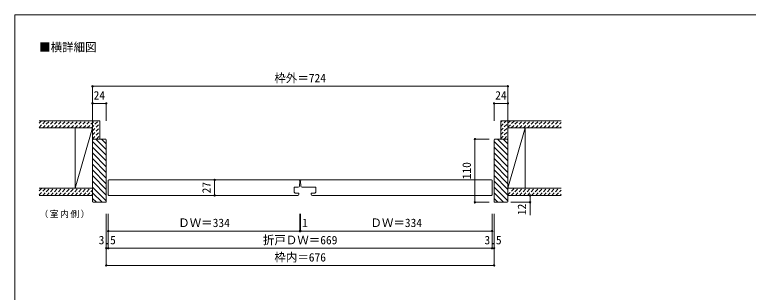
# Model space of a CAD drawing. Units: millimetres on the paper, with parts at other scales. Extents: x -489 to 198, y -138 to 282.
# Drawn here: x -197.2 to 58.6, y 40.4 to 137 of the extents above; entities that cross this region are included whole.
import ezdxf
from ezdxf.enums import TextEntityAlignment as Align

# ---------------------------------------------------------------- set-up
doc = ezdxf.new("R2010")
doc.units = ezdxf.units.MM
doc.header["$PDMODE"] = 32
doc.header["$PDSIZE"] = 0.5
doc.linetypes.add('DASHED1', pattern=[1.8, 1.2, -0.6])
for name, color, linetype, lineweight in [('0-3_仕上げ', 2, 'Continuous', 9), ('0-4_枠', 3, 'Continuous', 9), ('0-6_扉', 6, 'Continuous', 9), ('0-A_文字', 7, 'Continuous', 9), ('0-B_寸法', 7, 'Continuous', 9), ('0-C_ハッチ', 4, 'DASHED1', 9), ('F-0_補助線', 7, 'Continuous', 9)]:
    doc.layers.add(name, color=color, linetype=linetype, lineweight=lineweight)
doc.styles.add('ＭＳ ゴシック', font='')
doc.styles.get('ＭＳ ゴシック').set_extended_font_data('MS Gothic')

msp = doc.modelspace()

# ---------------------------------------------------------------- linework, layer by layer
at = {"layer": '0-3_仕上げ'}
for p, q in [((-188.667, 100.089), (-167.568, 100.089)), ((-170.068, 74.089), (-170.068, 100.089)), ((-167.568, 93.689), (-167.568, 100.089)), ((-27.768, 100.089), (-6.669, 100.089)), ((-27.768, 100.089), (-27.768, 93.689)), ((-25.268, 100.089), (-25.268, 74.089)), ((-188.667, 97.589), (-170.068, 97.589)), ((-176.068, 76.589), (-176.068, 97.589)), ((-25.268, 97.589), (-6.669, 97.589)), ((-19.268, 76.589), (-19.268, 97.589)), ((-188.667, 76.589), (-170.068, 76.589)), ((-25.268, 76.589), (-6.669, 76.589)), ((-188.667, 74.089), (-170.068, 74.089)), ((-25.268, 74.089), (-6.669, 74.089))]:
    msp.add_line(p, q, dxfattribs=at)
at = {"layer": '0-3_仕上げ', "color": 7}
for p, q in [((-170.068, 97.589), (-176.068, 76.589)), ((-19.268, 97.589), (-25.268, 76.589))]:
    msp.add_line(p, q, dxfattribs=at)
at = {"layer": '0-4_枠'}
for p, q in [((-169.868, 93.689), (-170.068, 93.489)), ((-169.868, 93.689), (-165.468, 93.689)), ((-165.268, 93.489), (-165.468, 93.689)), ((-165.268, 93.489), (-165.268, 71.889)), ((-29.868, 93.689), (-30.068, 93.489)), ((-29.868, 93.689), (-25.468, 93.689)), ((-25.268, 93.489), (-25.468, 93.689)), ((-25.268, 93.489), (-25.268, 71.889)), ((-169.868, 71.689), (-165.468, 71.689)), ((-165.268, 71.889), (-165.468, 71.689)), ((-29.868, 71.689), (-25.468, 71.689)), ((-25.268, 71.889), (-25.468, 71.689))]:
    msp.add_line(p, q, dxfattribs=at)
for points in [[(-169.868, 71.689), (-170.068, 71.889), (-170.068, 93.489)], [(-29.868, 71.689), (-30.068, 71.889), (-30.068, 93.489)]]:
    msp.add_lwpolyline(points, dxfattribs=at)
at = {"layer": '0-6_扉'}
for p, q in [((-164.568, 79.348), (-164.427, 79.489)), ((-164.568, 79.348), (-164.427, 79.489)), ((-164.568, 79.348), (-164.427, 79.489)), ((-164.568, 79.348), (-164.427, 79.489)), ((-164.568, 79.348), (-164.427, 79.489)), ((-164.568, 79.348), (-164.427, 79.489)), ((-164.568, 79.348), (-164.568, 74.23)), ((-164.568, 79.348), (-164.568, 74.23)), ((-164.568, 79.348), (-164.568, 74.23)), ((-164.568, 79.348), (-164.568, 74.23)), ((-30.909, 79.489), (-97.285, 79.489)), ((-97.168, 79.489), (-88.568, 79.489)), ((-30.909, 79.489), (-88.568, 79.489)), ((-48.768, 79.489), (-33.768, 79.489)), ((-30.768, 79.348), (-30.909, 79.489)), ((-30.768, 79.348), (-30.909, 79.489)), ((-30.768, 79.348), (-30.909, 79.489)), ((-30.768, 79.348), (-30.909, 79.489)), ((-30.768, 79.348), (-30.768, 74.23)), ((-30.768, 79.348), (-30.768, 74.23)), ((-99.718, 75.172), (-99.718, 76.989)), ((-98.317, 76.989), (-99.718, 76.989)), ((-97.918, 77.354), (-97.77, 79.054)), ((-97.418, 77.354), (-97.566, 79.054)), ((-97.019, 76.989), (-92.218, 76.989)), ((-92.218, 75.172), (-92.218, 76.986)), ((-164.568, 74.23), (-164.427, 74.089)), ((-164.568, 74.23), (-164.427, 74.089)), ((-164.568, 74.23), (-164.427, 74.089)), ((-164.568, 74.23), (-164.427, 74.089)), ((-164.568, 74.23), (-164.427, 74.089)), ((-164.568, 74.23), (-164.427, 74.089)), ((-164.568, 74.23), (-164.427, 74.089)), ((-164.568, 74.23), (-164.427, 74.089)), ((-98.118, 74.889), (-98.118, 74.489)), ((-98.118, 74.889), (-98.118, 74.489)), ((-98.118, 74.489), (-98.118, 74.517)), ((-92.501, 74.889), (-93.818, 74.889)), ((-93.818, 74.489), (-93.818, 74.889)), ((-92.501, 74.889), (-92.218, 75.172)), ((-30.768, 74.23), (-30.909, 74.089)), ((-30.768, 74.23), (-30.909, 74.089)), ((-30.768, 74.23), (-30.909, 74.089)), ((-30.768, 74.23), (-30.909, 74.089)), ((-98.518, 74.089), (-164.427, 74.089)), ((-30.909, 74.089), (-93.418, 74.089)), ((-86.518, 74.089), (-93.418, 74.089)), ((-59.856, 74.089), (-39.856, 74.089)), ((-48.768, 74.089), (-33.768, 74.089))]:
    msp.add_line(p, q, dxfattribs=at)
for points in [[(-164.568, 79.348), (-164.427, 79.489), (-86.051, 79.489)], [(-164.568, 79.348), (-164.427, 79.489), (-94.768, 79.489)], [(-99.718, 75.172), (-99.435, 74.889), (-98.118, 74.889)]]:
    msp.add_lwpolyline(points, dxfattribs=at)
for centre, start, end in [((-98.168, 79.089), 355, 90), ((-98.168, 79.089), 355, 90), ((-97.168, 79.089), 90, 185), ((-98.317, 77.389), 270, 355), ((-97.019, 77.389), 185, 270), ((-98.518, 74.489), 270, 0), ((-98.518, 74.489), 270, 0), ((-93.418, 74.489), 180, 270)]:
    msp.add_arc(centre, 0.4, start, end, dxfattribs=at)
at = {"layer": '0-B_寸法', "color": 4}
for p, q in [((-170.068, 112.089), (-25.268, 112.089)), ((-170.068, 112.089), (-170.068, 100.089)), ((-25.268, 112.089), (-25.268, 100.089)), ((-170.068, 106.089), (-165.268, 106.089)), ((-170.068, 106.089), (-170.068, 100.089)), ((-165.268, 106.089), (-165.268, 100.089)), ((-30.068, 106.089), (-25.268, 106.089)), ((-30.068, 106.089), (-30.068, 100.089)), ((-25.268, 106.089), (-25.268, 100.089)), ((-36.768, 93.689), (-36.768, 71.689)), ((-36.768, 93.689), (-31.768, 93.689)), ((-127.486, 79.489), (-127.486, 74.089)), ((-36.768, 71.689), (-31.768, 71.689)), ((-17.542, 74.089), (-24.268, 74.089)), ((-17.542, 71.689), (-24.268, 71.689)), ((-17.542, 74.089), (-17.542, 67.192)), ((-165.268, 55.689), (-165.268, 67.689)), ((-164.568, 61.689), (-164.568, 67.689)), ((-97.77, 61.689), (-97.77, 67.689)), ((-97.566, 61.689), (-97.566, 67.689)), ((-30.768, 61.689), (-30.768, 67.689)), ((-30.068, 55.689), (-30.068, 67.689)), ((-164.568, 61.689), (-97.77, 61.689)), ((-164.568, 55.689), (-164.568, 61.689)), ((-97.77, 61.689), (-97.566, 61.689)), ((-97.566, 61.689), (-30.768, 61.689)), ((-30.768, 55.689), (-30.768, 61.689)), ((-165.268, 55.689), (-164.568, 55.689)), ((-165.268, 49.689), (-165.268, 55.689)), ((-164.568, 55.689), (-30.768, 55.689)), ((-30.768, 55.689), (-30.068, 55.689)), ((-30.068, 49.689), (-30.068, 55.689)), ((-165.268, 49.689), (-30.068, 49.689))]:
    msp.add_line(p, q, dxfattribs=at)
at = {"layer": '0-B_寸法'}
for p in [(-170.068, 112.089), (-25.268, 112.089), (-170.068, 106.089), (-165.268, 106.089), (-30.068, 106.089), (-25.268, 106.089), (-36.768, 93.689), (-127.486, 79.489), (-127.486, 74.089), (-17.542, 74.089), (-36.768, 71.689), (-17.542, 71.689), (-164.568, 61.689), (-97.77, 61.689), (-97.566, 61.689), (-30.768, 61.689), (-165.268, 55.689), (-164.568, 55.689), (-30.768, 55.689), (-30.068, 55.689), (-165.268, 49.689), (-30.068, 49.689)]:
    msp.add_point(p, dxfattribs=at)
at = {"layer": '0-C_ハッチ'}
for p, q in [((-188.667, 97.776), (-186.353, 100.089)), ((-188.667, 99.19), (-187.768, 100.089)), ((-187.439, 97.589), (-184.939, 100.089)), ((-186.025, 97.589), (-183.525, 100.089)), ((-184.611, 97.589), (-182.111, 100.089)), ((-183.197, 97.589), (-180.697, 100.089)), ((-181.782, 97.589), (-179.282, 100.089)), ((-180.368, 97.589), (-177.868, 100.089)), ((-178.954, 97.589), (-176.454, 100.089)), ((-177.54, 97.589), (-175.04, 100.089)), ((-176.126, 97.589), (-173.626, 100.089)), ((-174.711, 97.589), (-172.211, 100.089)), ((-173.297, 97.589), (-170.797, 100.089)), ((-171.883, 97.589), (-169.383, 100.089)), ((-170.469, 97.589), (-167.969, 100.089)), ((-27.768, 96.703), (-24.382, 100.089)), ((-27.768, 98.117), (-25.796, 100.089)), ((-27.768, 99.531), (-27.21, 100.089)), ((-27.768, 95.289), (-22.968, 100.089)), ((-24.053, 97.589), (-21.553, 100.089)), ((-22.639, 97.589), (-20.139, 100.089)), ((-21.225, 97.589), (-18.725, 100.089)), ((-19.811, 97.589), (-17.311, 100.089)), ((-18.397, 97.589), (-15.897, 100.089)), ((-16.982, 97.589), (-14.482, 100.089)), ((-15.568, 97.589), (-13.068, 100.089)), ((-14.154, 97.589), (-11.654, 100.089)), ((-12.74, 97.589), (-10.24, 100.089)), ((-11.326, 97.589), (-8.826, 100.089)), ((-9.911, 97.589), (-7.411, 100.089)), ((-170.068, 96.575), (-167.568, 99.075)), ((-170.068, 95.161), (-167.568, 97.661)), ((-8.497, 97.589), (-6.669, 99.417)), ((-7.083, 97.589), (-6.669, 98.002)), ((-170.068, 93.747), (-167.568, 96.247)), ((-168.712, 93.689), (-167.568, 94.833)), ((-27.768, 93.874), (-25.268, 96.374)), ((-26.539, 93.689), (-25.268, 94.96)), ((-188.667, 74.276), (-186.353, 76.589)), ((-188.667, 75.69), (-187.768, 76.589)), ((-187.439, 74.089), (-184.939, 76.589)), ((-186.025, 74.089), (-183.525, 76.589)), ((-184.611, 74.089), (-182.111, 76.589)), ((-183.197, 74.089), (-180.697, 76.589)), ((-181.782, 74.089), (-179.282, 76.589)), ((-180.368, 74.089), (-177.868, 76.589)), ((-178.954, 74.089), (-176.454, 76.589)), ((-177.54, 74.089), (-175.04, 76.589)), ((-176.126, 74.089), (-173.626, 76.589)), ((-174.711, 74.089), (-172.211, 76.589)), ((-173.297, 74.089), (-170.797, 76.589)), ((-171.883, 74.089), (-170.068, 75.904)), ((-170.469, 74.089), (-170.068, 74.49)), ((-25.268, 74.289), (-22.968, 76.589)), ((-24.053, 74.089), (-21.553, 76.589)), ((-22.639, 74.089), (-20.139, 76.589)), ((-21.225, 74.089), (-18.725, 76.589)), ((-19.811, 74.089), (-17.311, 76.589)), ((-18.397, 74.089), (-15.897, 76.589)), ((-16.982, 74.089), (-14.482, 76.589)), ((-15.568, 74.089), (-13.068, 76.589)), ((-14.154, 74.089), (-11.654, 76.589)), ((-12.74, 74.089), (-10.24, 76.589)), ((-11.326, 74.089), (-8.826, 76.589)), ((-9.911, 74.089), (-7.411, 76.589)), ((-8.497, 74.089), (-6.669, 75.917)), ((-7.083, 74.089), (-6.669, 74.502))]:
    msp.add_line(p, q, dxfattribs=at)
at = {"layer": '0-C_ハッチ', "linetype": 'Continuous'}
for p, q in [((-170.068, 92.851), (-165.268, 88.051)), ((-168.926, 93.689), (-165.268, 90.031)), ((-166.946, 93.689), (-165.268, 92.011)), ((-30.068, 92.851), (-25.268, 88.051)), ((-28.926, 93.689), (-25.268, 90.031)), ((-26.946, 93.689), (-25.268, 92.011)), ((-170.068, 90.871), (-165.268, 86.071)), ((-30.068, 90.871), (-25.268, 86.071)), ((-170.068, 88.891), (-165.268, 84.091)), ((-30.068, 88.891), (-25.268, 84.091)), ((-170.068, 86.912), (-165.268, 82.112)), ((-170.068, 84.932), (-165.268, 80.132)), ((-30.068, 86.912), (-25.268, 82.112)), ((-30.068, 84.932), (-25.268, 80.132)), ((-170.068, 82.952), (-165.268, 78.152)), ((-170.068, 82.952), (-165.268, 78.152)), ((-30.068, 82.952), (-25.268, 78.152)), ((-30.068, 82.952), (-25.268, 78.152)), ((-170.068, 80.972), (-165.268, 76.172)), ((-170.068, 80.972), (-165.268, 76.172)), ((-30.068, 80.972), (-25.268, 76.172)), ((-30.068, 80.972), (-25.268, 76.172)), ((-170.068, 78.992), (-165.268, 74.192)), ((-170.068, 77.012), (-165.268, 72.212)), ((-30.068, 78.992), (-25.268, 74.192)), ((-30.068, 77.012), (-25.268, 72.212)), ((-170.068, 75.032), (-166.725, 71.689)), ((-30.068, 75.032), (-26.725, 71.689)), ((-170.068, 73.052), (-168.705, 71.689)), ((-30.068, 73.052), (-28.705, 71.689))]:
    msp.add_line(p, q, dxfattribs=at)
at = {"layer": 'F-0_補助線', "color": 3, "lineweight": 18}
msp.add_lwpolyline([(-197.2, 137), (197.8, 137), (197.8, -138), (-197.2, -138)], close=True, dxfattribs=at)

# ---------------------------------------------------------------- texts
at = {"layer": '0-A_文字', "style": 'ＭＳ ゴシック'}
msp.add_text('■横詳細図', height=2.933, dxfattribs=at).set_placement((-188.667, 123.333), align=Align.BOTTOM_LEFT)
at = {"layer": '0-A_文字', "insert": (-188.567, 66.189), "char_height": 2.199, "attachment_point": 7, "style": 'ＭＳ ゴシック'}
msp.add_mtext('\\T1.17;（室内側）', dxfattribs=at)
at = {"layer": '0-B_寸法', "style": 'ＭＳ ゴシック'}
for s, p in [('枠外＝724', (-106.668, 112.589)), ('24', (-169.668, 106.589)), ('24', (-29.668, 106.589)), ('ＤＷ＝334', (-140.169, 62.189)), ('1', (-97.006, 62.189)), ('ＤＷ＝334', (-73.167, 62.189)), ('3.5', (-167.918, 56.189)), ('折戸ＤＷ＝669', (-110.668, 56.189)), ('3.5', (-33.418, 56.189)), ('枠内＝676', (-106.668, 50.189))]:
    msp.add_text(s, height=2.933, dxfattribs=at).set_placement(p, align=Align.BOTTOM_LEFT)
for s, p in [('110', (-37.268, 79.689)), ('27', (-127.986, 74.789)), ('12', (-18.042, 67.212))]:
    msp.add_text(s, height=2.933, rotation=90, dxfattribs=at).set_placement(p, align=Align.BOTTOM_LEFT)

doc.saveas('drawing.dxf')
